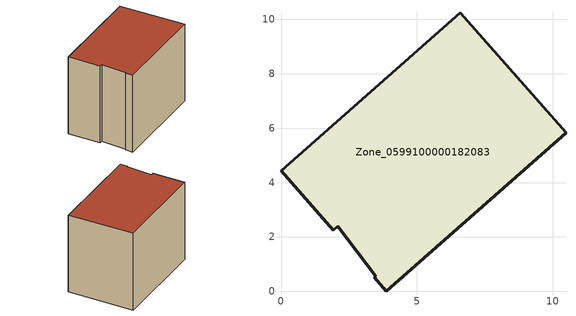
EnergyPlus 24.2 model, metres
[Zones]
Zone_0599100000182083
 floor ground (C_G): 3.87,0 3.42,0.51 3.48,0.56 2.08,2.39 1.91,2.24 0,4.44 6.59,10.25 10.48,5.83 z0
 wall outside (C_F): 3.87,0 10.48,5.83 6.59,10.25 0,4.44 1.91,2.24 2.08,2.39 3.48,0.56 3.42,0.51 3.87,0 z0:7.21
 roof outside (C_R): 3.42,0.51 3.87,0 10.48,5.83 6.59,10.25 0,4.44 1.91,2.24 2.08,2.39 3.48,0.56 z7.21
[BUILDING]
Pand.0599100000182083: North Axis=0; Terrain=City; Loads Convergence Tolerance Value=0.04; Temperature Convergence Tolerance Value=0.4; Solar Distribution=FullExterior; Maximum Number of Warmup Days=25; Minimum Number of Warmup Days=1
[Site:Location]
Rotterdam.The.Hague.AP_ZH_NLD Design_Conditions: Latitude=51.96; Longitude=4.45; Time Zone=1; Elevation=-4.5
[SITE:GROUNDTEMPERATURE:BUILDINGSURFACE]
18, 18, 18, 18, 18, 18, 18, 18, 18, 18, 18, 18
[MATERIAL] Thermal Absorptance=0.9; Solar Absorptance=0.7; Visible Absorptance=0.7
Name | Roughness | Thickness | Conductivity | Density | Specific Heat
G.TI.1946 | MediumSmooth | 0.15 | 1 | 540 | 1210
F.TI.1946 | Rough | 0.3 | 0.857143 | 1920 | 840
R.TI.1946 | MediumRough | 0.2 | 0.1 | 1500 | 1000
[CONSTRUCTION]
C_G: G.TI.1946
C_F: F.TI.1946
C_R: R.TI.1946
[ZONE]
Zone_0599100000182083: Type=1; Multiplier=1; Ceiling Height=Autocalculate; Volume=Autocalculate; Floor Area=autocalculate; Part of Total Floor Area=Yes
[ZONEINFILTRATION:DESIGNFLOWRATE]
Infil_Zone_0599100000182083: Zone or ZoneList or Space or SpaceList=Zone_0599100000182083; Schedule=AlwaysOn; Design Flow Rate Calculation Method=Flow/Area; Flow Rate per Floor Area=0.003; Constant Term Coefficient=1; Temperature Term Coefficient=0; Velocity Term Coefficient=0; Velocity Squared Term Coefficient=0
[HVACTEMPLATE:ZONE:IDEALLOADSAIRSYSTEM]
Zone_0599100000182083: Maximum Heating Supply Air Temperature=50; Minimum Cooling Supply Air Temperature=13; Maximum Heating Supply Air Humidity Ratio=0.0156; Minimum Cooling Supply Air Humidity Ratio=0.0077; Heating Limit=NoLimit; Cooling Limit=NoLimit; Dehumidification Control Type=ConstantSensibleHeatRatio; Cooling Sensible Heat Ratio=0.7; Dehumidification Setpoint=60; Humidification Control Type=None; Humidification Setpoint=30; Outdoor Air Method=None; Outdoor Air Flow Rate per Person=0.00944; Outdoor Air Flow Rate per Zone Floor Area=0; Outdoor Air Flow Rate per Zone=0; Demand Controlled Ventilation Type=None; Outdoor Air Economizer Type=NoEconomizer; Heat Recovery Type=None; Sensible Heat Recovery Effectiveness=0.7; Latent Heat Recovery Effectiveness=0.65
[ZONECONTROL:THERMOSTAT]
ThermostatControl_Zone_0599100000182083: Zone or ZoneList=Zone_0599100000182083; Control Type Schedule=DualSetpointControlType; Control 1=Thermostat_Zone_0599100000182083; Temperature Difference Between Cutout And Setpoint=0
[THERMOSTATSETPOINT:DUALSETPOINT]
Thermostat_Zone_0599100000182083: Heating Setpoint Temperature Schedule=HeatingSetpoint_Zone_0599100000182083; Cooling Setpoint Temperature Schedule=CoolingSetpoint_Zone_0599100000182083
[SCHEDULE:COMPACT]
HeatingSetpoint_Zone_0599100000182083: Through: 12/31, For: AllDays, Until: 24:00, 21
CoolingSetpoint_Zone_0599100000182083: Through: 12/31, For: AllDays, Until: 24:00, 24
DualSetpointControlType: Through: 12/31, For: AllDays, Until: 24:00, 4
AlwaysOn: Through: 12/31, For: AllDays, Until: 24:00, 1
